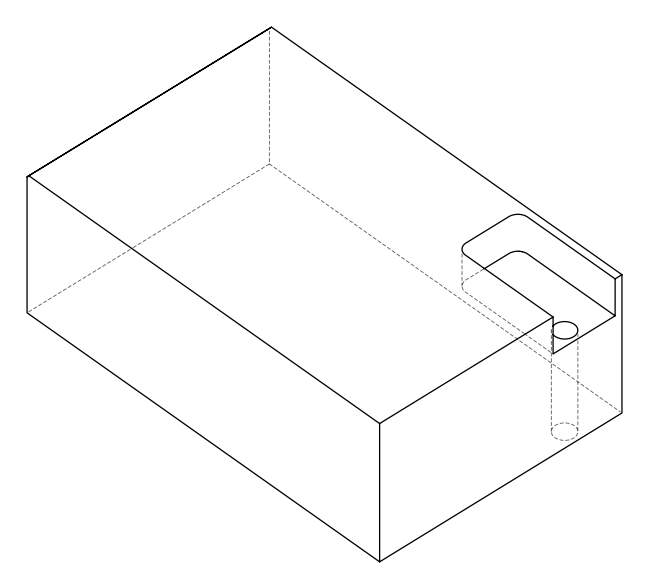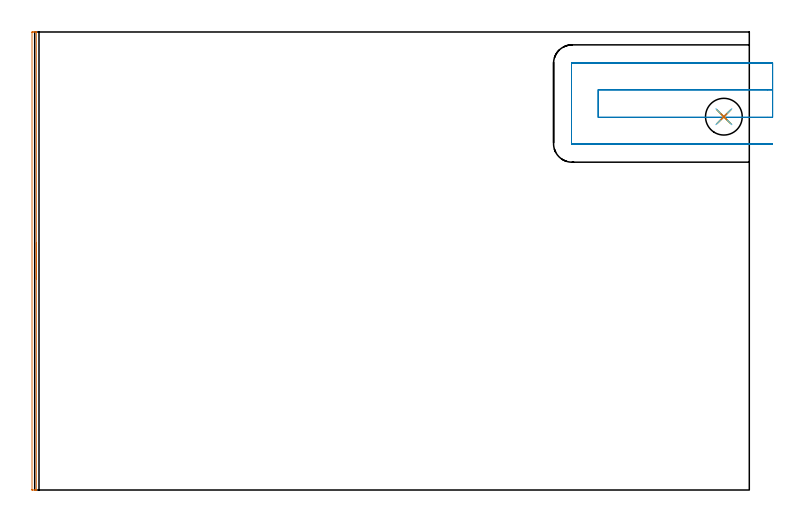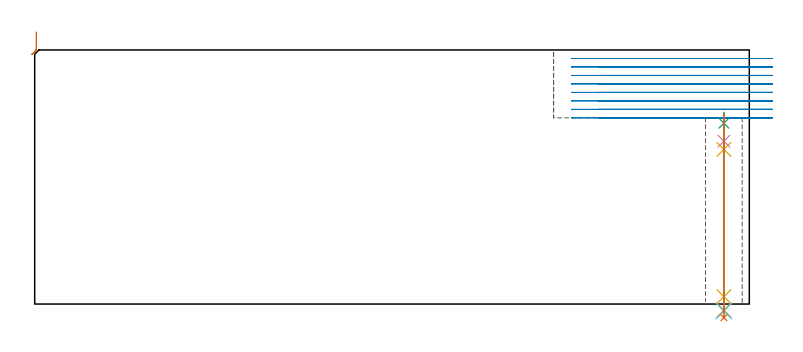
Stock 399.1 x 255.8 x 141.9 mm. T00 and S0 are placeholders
(PLAN: 7 operations, 6 tool changes, 12.6 min)
(1 AREA_MILL | FG_CHAMFER_SURFACE | UGT0205_001 | 2.2 min | 737 mm3)
(2 MILL_SLOT | SLOT_PARTIAL_RECTANGULAR | UGT0201_094 | Follow Part, ap 5, ae 75% | 8.87 min | 269638 mm3)
(3 SPOT_DRILL | STEP1HOLE | NXT0321_9005460120000 | 0.06 min | 203 mm3)
(4 DRILL_BLIND_HOLE_INTO_CENTER | STEP1HOLE | NXT0301_058 | 0.07 min | 607 mm3)
(5 GUN_DRILL_THROUGH_HOLE | STEP1HOLE | UGT0307_005 | 0.51 min | 4915 mm3)
(6 DRILL_TO_ENLARGE_THROUGH_HOLE | STEP1HOLE | NXT0301_101 | 0.45 min | 8042 mm3)
(7 DRILL_TO_ENLARGE_THROUGH_HOLE_1 | STEP1HOLE | UGT0301_050 | 0.46 min | 20529 mm3)
(TOOL UGT0205_001 | Chamfer Mill 20 x 3 x 45 deg. | D20 FL50 Z2)
(TOOL UGT0201_094 | End mill 20 mm | D20 FL38 Z4)
(TOOL NXT0321_9005460120000 | NC Spot Drill, 142deg, 12mm, Carbide, Uncoated | D12 PA142 FL30 Z2)
(TOOL NXT0301_058 | Carbide Drill 8.7mm [860.1-0870-026A1-MM 2214] | D8.7 PA140 FL47 Z2)
(TOOL UGT0307_005 | Gun Drill 8.3 mm | D8.3 PA130 FL24 Z1)
(TOOL NXT0301_101 | Carbide Drill 13mm [860.1-1300-104A1-MM 2214] | D13 PA140 FL123 Z2)
(TOOL UGT0301_050 | Twist Drill 20.5 mm | D20.5 PA118 FL145 Z2)
(OP 1 AREA_MILL)
G17 G21 G94 G90
T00 M6
G54
G17 G0 G90 X0.9 Y137.902 S1061 M3
G43 Z151.9 H0
G94 G1 Y137.864 Z151.028 F250.
Y137.75 Z150.163
Y137.561 Z149.312
Y137.299 Z148.48
Y136.965 Z147.674
Y136.562 Z146.9
Y136.094 Z146.164
Y135.563 Z145.472
Y134.973 Z144.829
Y134.33 Z144.239
Y133.638 Z143.708
Y132.902 Z143.24
Y132.128 Z142.837
Y131.322 Z142.503
Y130.49 Z142.241
Y129.639 Z142.052
Y128.774 Z141.938
Y127.902 Z141.9
Y0.17
X0.897 Y0.01 Z141.888
X0.778 Y0.003 Z141.77
X0.651 Y0. Z141.651
X0.363 Z141.362
X-0.3 Z140.695
X-1.396 Z139.601
X-1.495 Y0.002 Z139.502
X-1.496 Y0.004 Z139.501
X-1.5 Y0.337 Z139.5
X-1.499 Y255.463 Z139.501
X-1.496 Y255.796
X-1.495 Y255.798 Z139.502
X-1.173 Y255.8 Z139.823
X-0.631 Z140.365
X-0.3 Z140.695
X0.652 Z141.651
X0.778 Y255.796 Z141.771
X0.883 Y255.79 Z141.875
X0.903 Y255.733 Z141.897
X0.9 Y255.63 Z141.9
Y127.902
Y127.031 Z141.938
Y126.166 Z142.052
Y125.314 Z142.241
Y124.482 Z142.503
Y123.676 Z142.837
Y122.902 Z143.24
Y122.166 Z143.708
Y121.474 Z144.239
Y120.831 Z144.829
Y120.242 Z145.472
Y119.711 Z146.164
Y119.242 Z146.9
Y118.839 Z147.674
Y118.505 Z148.48
Y118.243 Z149.312
Y118.054 Z150.163
Y117.94 Z151.028
Y117.902 Z151.9
M5
M2
(OP 2 MILL_SLOT)
G17 G21 G94 G90
T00 M6
G54
G17 G0 G90 X412.1 Y223.6 S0 M3
G43 Z151.9 H0
Z137.162
G94 G1 X409.1 F250.
X314.8 F500.
Y208.1
X409.1
X412.1 F250.
Y238.6
X409.1
X300.1 F500.
G3 X299.8 Y238.3 R0.3
G1 Y193.4
G3 X300.1 Y193.1 R0.3
G1 X409.1
X412.1 F250.
G0 Y223.6 Z132.425
G1 X409.1
X314.8 F500.
Y208.1
X409.1
X412.1 F250.
Y238.6
X409.1
X300.1 F500.
G3 X299.8 Y238.3 R0.3
G1 Y193.4
G3 X300.1 Y193.1 R0.3
G1 X409.1
X412.1 F250.
G0 Y223.6 Z127.687
G1 X409.1
X314.8 F500.
Y208.1
X409.1
X412.1 F250.
Y238.6
X409.1
X300.1 F500.
G3 X299.8 Y238.3 R0.3
G1 Y193.4
G3 X300.1 Y193.1 R0.3
G1 X409.1
X412.1 F250.
G0 Y223.6 Z122.95
G1 X409.1
X314.8 F500.
Y208.1
X409.1
X412.1 F250.
Y238.6
X409.1
X300.1 F500.
G3 X299.8 Y238.3 R0.3
G1 Y193.4
G3 X300.1 Y193.1 R0.3
G1 X409.1
X412.1 F250.
G0 Y223.6 Z118.212
G1 X409.1
X314.8 F500.
Y208.1
X409.1
X412.1 F250.
Y238.6
X409.1
X300.1 F500.
G3 X299.8 Y238.3 R0.3
G1 Y193.4
G3 X300.1 Y193.1 R0.3
G1 X409.1
X412.1 F250.
G0 Y223.6 Z113.475
G1 X409.1
X314.8 F500.
Y208.1
X409.1
X412.1 F250.
Y238.6
X409.1
X300.1 F500.
G3 X299.8 Y238.3 R0.3
G1 Y193.4
G3 X300.1 Y193.1 R0.3
G1 X409.1
X412.1 F250.
G0 Y223.6 Z108.737
G1 X409.1
X314.8 F500.
Y208.1
X409.1
X412.1 F250.
Y238.6
X409.1
X300.1 F500.
G3 X299.8 Y238.3 R0.3
G1 Y193.4
G3 X300.1 Y193.1 R0.3
G1 X409.1
X412.1 F250.
G0 Y223.6 Z104.
G1 X409.1
X314.8 F500.
Y208.1
X409.1
X412.1 F250.
Y238.6
X409.1
X300.1 F500.
G3 X299.8 Y238.3 R0.3
G1 Y193.4
G3 X300.1 Y193.1 R0.3
G1 X409.1
X412.1 F250.
G0 Z151.9
M5
M2
(OP 3 SPOT_DRILL)
G17 G21 G94 G90
T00 M6
G54
G17 G0 G90 X384.9 Y208.5 S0 M3
G43 Z151.9 H0
G94 G81 G98 Z101. F250. R107.
G80
M5
M2
(OP 4 DRILL_BLIND_HOLE_INTO_CENTER)
G17 G21 G94 G90
T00 M6
G54
G17 G0 G90 X384.9 Y208.5 S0 M3
G43 Z151.9 H1
G94 G81 G98 Z90.95 F250. R106.
G80
M5
M2
(OP 5 GUN_DRILL_THROUGH_HOLE)
G17 G21 G94 G90
T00 M6
G54
G17 G0 G90 X384.9 Y208.5 M8
G43 Z151.9 H0
Z100.756
S716 M3
G94 G1 Z86.375 F125. M26
G4 X.084
Z4.15 F250.
G4 X.084
Z-3.435 F125.
G4 X.084
M5
M9
G0 Z100.756
Z151.9
M2
(OP 6 DRILL_TO_ENLARGE_THROUGH_HOLE)
G17 G21 G94 G90
T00 M6
G54
G17 G0 G90 X384.9 Y208.5 S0 M3
G43 Z151.9 H1
G94 G73 G98 Z-3.866 F250. Q11.985 R106.
G80
M5
M2
(OP 7 DRILL_TO_ENLARGE_THROUGH_HOLE_1)
G17 G21 G94 G90
T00 M6
G54
G17 G0 G90 X384.9 Y208.5 S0 M3
G43 Z151.9 H0
G94 G73 G98 Z-7.659 F250. Q18.61 R106.
G80
M5
M2
